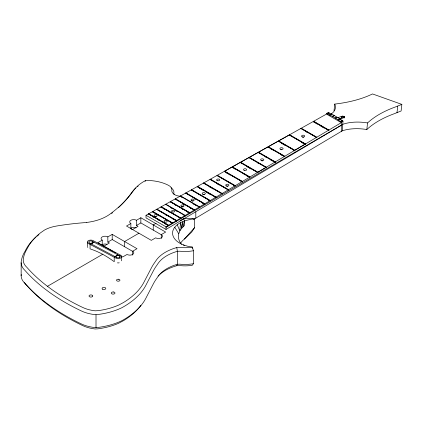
<?xml version="1.0" encoding="UTF-8"?>
<svg xmlns="http://www.w3.org/2000/svg" width="423" height="423" viewBox="0 0 423 423"><rect width="100%" height="100%" fill="white"/><g stroke="black" fill="none" stroke-linecap="round" stroke-linejoin="round"><path stroke-width="0.63" d="M327.074 113.782L326.471 113.523L328.174 112.539L328.782 112.798L327.064 113.792L327.19 114.178L329.009 112.893L331.257 113.924L329.549 114.913L329.729 115.294L331.595 114.083L333.974 115.32L332.267 116.304L332.483 116.774L334.408 115.564L337.025 117.398M333.964 115.347L334.207 115.802L334.408 115.564M334.022 110.683L334.762 104.079A98.723 48.391 6.4 0 0 372.52 93.943L401.85 104.386L401.11 110.99L394.474 113.639A121.369 59.495 6.4 0 0 366.82 129.538A29.985 14.699 6.4 0 0 342.26 130.829L193.047 219.791M342.26 130.829L343 121.094L340.055 119.016C338.527 121.01 336.396 119.799 339.627 118.731L337.221 117.192C335.762 119.212 333.546 118.123 336.84 116.96M366.82 129.538L367.555 122.934A121.369 59.495 6.4 0 1 395.209 107.035L401.85 104.386M396.986 112.782L397.726 106.184M344.475 117.065L344.264 117.731L344.422 117.509C344.116 114.58 339.204 117.203 338.114 117.806M331.257 113.935L331.431 114.31L331.595 114.083M338.342 120.042L340.615 121.687L342.44 120.692M339.627 118.731L340.055 119.016M328.766 112.804L328.898 113.195M329.073 113.163L329.009 112.893M180.024 220.758L183.73 218.559L184.386 220.906L183.08 226.855L182.429 221.763L181.768 228.124L179.875 230.868L178.755 233.75A32.407 18.707 0 0 0 181.478 244.325M344.422 117.509L344.422 116.859M176.788 265.697L177.38 264.28L177.38 251.31L176.788 247.545L181.218 247.55A25.65 14.81 0 0 0 191.756 247.191L192.359 247.09L193.406 250.749L193.406 263.719L192.359 265.242L191.756 265.348A25.65 14.81 0 0 1 181.218 265.702L176.788 265.697L174.165 266.511A41.951 24.217 0 0 0 158.117 276.097M344.264 117.441L344.015 117.922L344.422 117.266M145.073 181.43L145.628 180.489L147.188 180.468A32.201 18.591 0 0 1 168.01 185.094L169.946 186.242A11.093 6.403 0 0 1 171.849 189.885L171.828 191.259A9.618 5.552 0 0 0 180.362 196.251M194.564 218.596L194.564 227.674L191.698 232.09L184.386 239.058A32.407 18.707 0 0 0 180.42 243.41M342.096 116.193L341.768 116.626L343.302 116.388L344.481 117.271M184.386 239.058L194.564 227.674M184.343 245.647L183.339 244.88A24.751 14.292 0 0 1 174.752 227.214C179.442 221.488 187.061 220.06 193.93 218.739M342.096 116.484L342.477 116.145M91.003 243.833L90.067 244.42L90.067 248.898M91.188 243.934L94.012 242.162M114.966 256.555L117.784 254.783M115.151 256.655L114.215 257.237L114.215 261.721M166.028 229.43L166.028 226.834L168.454 225.396L148.521 213.885L146.025 215.286L146.025 217.882L166.028 229.43L343 124.23A29.985 14.699 6.4 0 1 367.555 122.934M168.454 225.396L168.454 225.808L168.729 225.232L172.346 223.08L152.534 211.637L148.801 213.726L148.521 214.302L148.521 213.885M172.621 223.328L172.621 222.916L176.396 220.674L156.695 209.3L152.814 211.479L152.814 211.891L172.621 223.328L170.649 222.514M176.666 220.922L176.666 220.51L180.6 218.173L161.026 206.873L156.981 209.142L156.981 209.559L176.666 220.922L176.396 221.086L176.396 220.674M180.6 218.173L180.6 218.585L180.875 218.009L184.983 215.566L184.983 215.984L183.836 215.323M184.983 215.984L185.258 215.402L189.552 212.854L170.242 201.702L165.821 204.182L165.541 204.758L165.541 204.341L161.311 206.715L161.311 207.127L180.875 218.427M189.827 213.102L189.827 212.69L194.321 210.014L175.154 198.947L170.522 201.549L170.522 201.961L189.827 213.102L189.552 213.266L189.552 212.854M194.596 210.268L194.596 209.85L199.318 207.048L199.318 207.46L199.587 207.302L199.587 206.884L204.547 203.939L185.681 193.047L180.579 195.907L180.579 196.325L180.293 196.484L180.293 196.066L175.439 198.789L175.439 199.207L194.596 210.268L194.321 210.432L194.321 210.014M204.822 204.187L204.822 203.775L210.035 200.676L191.333 189.879L185.967 192.888L185.967 193.3L204.822 204.187L204.547 204.351L204.547 203.939M210.035 200.676L210.035 201.089L210.31 200.513L215.809 197.245L197.277 186.543L191.619 189.721L191.619 190.133L209.745 200.597M216.084 197.493L216.084 197.081L221.885 193.634L203.532 183.037L197.562 186.384L197.562 186.802L216.084 197.493L214.123 196.684M221.885 193.634L221.885 194.046L222.16 193.47L228.277 189.832L210.109 179.347L210.109 179.764M228.277 189.832L228.277 190.25L228.547 189.673L235.019 185.824L217.047 175.445L217.057 175.868M235.019 185.824L235.019 186.242L235.294 185.66L242.141 181.594L224.364 171.331L203.812 182.879L203.812 183.296M242.416 181.842L242.416 181.43L249.665 177.121L232.116 166.99L224.645 171.172L224.666 171.601L242.416 181.842L240.476 181.049M249.94 177.369L249.94 176.957L257.633 172.383L240.322 162.39L232.396 166.826L232.417 167.254L249.94 177.369L249.665 177.533L249.665 177.121M266.347 167.619L266.347 167.207L275.019 162.046L258.226 152.354L249.29 157.356L249.306 157.784L266.347 167.619L266.072 167.783L266.072 167.371L249.01 157.52L240.597 162.226L257.908 172.219L257.633 172.801L257.633 172.383M272.782 161.174L275.019 162.464L275.294 161.887L284.51 156.404L284.51 156.822L284.785 156.658L284.785 156.246L294.572 150.429L278.355 141.065L268.277 146.712L268.293 147.135L284.785 156.658M305.501 144.354L305.501 143.936L316.52 137.385L300.959 128.402L289.602 134.757L289.612 135.18L305.501 144.354L304.095 143.862M316.795 137.639L316.795 137.221L328.602 130.205L313.395 121.427L301.234 128.238L301.234 128.655L316.795 137.639L316.52 137.803L316.52 137.385M328.877 130.453L328.877 130.041L341.292 122.654L326.471 114.099L313.676 121.264L313.676 121.681L328.877 130.453L328.602 130.617L328.602 130.205M293.451 150.197L294.572 150.842L294.842 150.265L305.226 144.1L289.327 134.921L278.635 140.907L278.646 141.33L294.842 150.678M342.477 116.388L342.889 116.151M166.028 227.352L341.292 125.25L341.292 122.083L340.732 121.676M47.471 286.302L102.874 254.149M138.94 233.216L124.611 241.533L124.611 246.72M156.076 223.27L153.253 224.914L153.253 230.101M130.866 223.513L126.503 226.035L151.307 240.354L155.675 237.837A3.971 2.295 0 0 0 161.29 237.837A3.971 2.295 0 0 0 161.29 234.596L165.652 232.074L140.848 217.75L136.481 220.272A3.971 2.295 0 0 0 130.866 220.272A3.971 2.295 0 0 0 130.866 223.513L130.866 228.7L132.42 229.594L138.035 226.353L136.481 225.459L136.481 220.272M132.648 255.106L132.648 251.214L137.015 248.698L112.206 234.374L107.839 236.896A3.971 2.295 0 0 0 102.229 236.896A3.971 2.295 0 0 0 102.229 240.137L97.861 242.659L113.11 251.463M301.234 128.655L300.959 128.814L300.959 128.402M327.376 114.051L329.083 113.115M136.481 225.459L140.848 222.937L161.142 234.654M107.839 236.896L107.839 242.083L112.206 239.561L133.065 251.606M339.521 119L341.768 117.705A1.586 0.915 -0.1 0 1 344.269 117.89M340.33 121.38L342.038 120.396M340.483 121.607L342.228 120.65M340.584 121.671L342.323 120.698M341.292 122.083L343 121.094M152.814 211.891L152.534 212.05L152.534 211.637M161.026 206.873L161.026 207.286L161.311 207.127M175.439 199.207L175.154 199.365L175.154 198.947M185.967 193.3L185.681 193.459L185.681 193.047M191.619 190.133L191.333 190.292L191.333 189.879M197.562 186.802L197.277 186.961L197.277 186.543M224.666 171.601L224.386 171.759L224.386 171.341M257.908 172.637L240.618 162.654L240.338 162.813L240.338 162.395L232.417 166.842L249.94 176.957M249.306 157.784L249.025 157.943L249.025 157.525L240.618 162.242L240.618 162.654M275.294 162.3L258.522 152.613L258.236 152.772L258.236 152.359L249.306 157.367L266.347 167.207M268.293 147.135L268.008 147.294L268.008 146.881L258.506 152.19L258.522 152.613M145.628 180.489L144.803 180.933A49.634 28.653 0 0 0 133.34 190.778A167 96.418 0 0 1 109.959 214.128A39.662 22.9 0 0 1 86.551 222.45M278.646 141.33L278.355 141.483L278.355 141.065L268.293 146.723L284.801 156.251M339.754 119.349L344.01 117.583M342.889 116.357L343.302 116.214M176.788 247.545L174.165 248.354A41.951 24.217 0 0 0 155.976 260.653L154.009 263.518A90.982 52.531 0 0 0 151.524 267.632L144.227 281.681A86.916 50.178 0 0 1 123.421 302.551L118.72 305.052A53.457 30.863 0 0 1 97.914 310.678L95.08 310.815A27.648 15.963 0 0 1 82.765 307.479A217.152 125.372 0 0 1 51.22 289.094L46.63 285.678A217.406 125.52 0 0 1 26.855 267.32L25.877 266.331A23.672 13.668 0 0 1 23.286 259.05L23.503 257.93A63.154 36.463 0 0 1 26.665 249.591L28.679 245.906A82.686 47.741 0 0 1 40.597 232.766L44.605 229.98A28.949 16.714 0 0 1 56.555 226.03A192.074 110.895 0 0 1 84.071 222.694L86.551 222.45M343.302 116.388L343.682 116.32M343.682 116.478L344.264 116.817M183.73 218.559L193.29 218.591M183.339 244.88L187.659 246.244L192.359 247.09L192.359 248.259M327.302 113.877L329.549 114.913M89.375 242.971A2.083 1.206 0 0 0 92.817 242.347A2.083 1.206 0 0 0 90.162 240.936A2.083 1.206 0 0 0 89.375 242.971L116.78 257.517A2.083 1.206 0 0 0 120.222 256.893A2.083 1.206 0 0 0 117.568 255.481A2.083 1.206 0 0 0 116.78 257.517M332.267 116.304L329.887 115.067M332.7 116.547L335.132 117.943M313.676 121.264L328.877 130.041M313.395 121.84L314.522 122.49M315.648 123.141L317.34 124.119M320.719 126.065L324.097 128.016M301.234 128.238L316.795 137.221M306.516 132.024L307.627 132.663M289.602 134.757L305.501 143.936M301.821 142.551L302.958 143.207M281.713 143.418L282.828 144.063M283.949 144.708L285.625 145.681M284.526 156.415L268.002 146.871L258.522 152.201L275.294 161.887M270.857 148.938L272.56 149.922M281.099 154.85L282.236 155.505M265.512 156.97L266.627 157.62M270.546 159.878L271.666 160.523M257.549 162.86L258.686 163.516M247.032 166.678L248.148 167.323M249.263 167.968L250.939 168.93M233.829 168.391L234.961 169.047M244.008 174.271L245.139 174.921M246.271 175.577L247.968 176.555M242.416 181.43L224.645 171.172L232.132 167L232.132 167.413M226.606 173.039L227.717 173.679M228.822 174.318L229.932 174.963M235.294 185.66L217.332 175.286L217.337 175.709L234.733 185.75M228.283 182.35L229.409 183M233.337 185.269L234.458 185.914M228.547 189.673L210.395 179.188L210.395 179.606L228.547 190.086M217.491 184.021L219.193 185.004M203.812 182.879L222.16 193.47M204.367 183.614L222.16 193.887M209.649 186.987L210.76 187.627M211.87 188.267L212.986 188.912M197.562 186.384L216.084 197.081M199.524 188.256L200.645 188.907M201.771 189.552L202.892 190.202M206.826 192.47L207.947 193.121M209.073 193.766L210.754 194.739M191.619 189.721L210.31 200.513M208.338 200.111L209.47 200.761M185.967 192.888L204.822 203.775M194.257 198.413L195.971 199.402M202.263 203.035L203.976 204.023M180.579 195.907L199.587 206.884M180.293 196.066L199.587 207.302M181.414 197.129L182.535 197.774M193.163 203.912L194.279 204.558M195.4 205.203L196.521 205.848M175.439 198.789L194.596 209.85M183.048 203.923L184.174 204.573M190.376 208.153L191.503 208.803M170.522 201.549L189.827 212.69M174.784 204.743L176.486 205.726M182.165 209.004L183.302 209.66M187.278 211.955L188.415 212.61M165.821 204.182L185.258 215.402M165.541 204.341L185.258 215.82M170.686 207.73L171.828 208.391M175.831 210.702L176.978 211.363M161.311 206.715L180.875 218.009M161.026 207.286L162.146 207.931M163.262 208.581L164.383 209.226M168.296 211.484L169.417 212.129M156.981 209.142L176.666 220.51M165.7 214.916L166.826 215.566M173.018 219.14L174.144 219.786M152.814 211.479L172.621 222.916M153.1 212.378L154.231 213.033M158.191 215.323L159.323 215.973M148.801 213.726L168.729 225.232M149.372 214.472L168.729 225.644M152.507 216.602L153.644 217.258M157.631 219.563L158.773 220.219M165.605 224.164L166.741 224.819M146.025 215.286L166.028 226.834M107.839 242.083L109.393 242.976L103.778 246.218L102.229 245.324L102.229 240.137M114.236 252.113L115.357 252.758M120.978 256.005L122.665 256.978L127.032 254.456A3.971 2.295 0 0 0 132.648 254.456A3.971 2.295 0 0 0 132.648 251.214M335.518 118.197L337.919 119.714M174.752 227.214L178.755 233.75M177.211 224.756L179.875 230.868L180.468 222.62L181.768 228.124L184.386 225.586L184.386 220.906M344.264 116.653L344.422 117.034M341.768 116.293L341.768 117.705M341.292 125.213L341.308 131.627M195.801 211.733L195.812 218.146M305.226 144.518L305.226 144.1L294.842 150.265L278.635 140.907L289.327 134.921L289.327 135.334M294.572 150.429L294.572 150.842M275.019 162.046L275.019 162.464M242.141 181.594L242.141 182.006M215.809 197.245L215.809 197.657M203.532 183.037L203.532 183.455M172.346 223.08L172.346 223.492M170.242 201.702L170.242 202.12M161.29 234.596L161.29 238.482M156.695 209.3L156.695 209.718M140.848 217.75L140.848 222.937M121.65 256.55L121.65 260.822M119.598 257.581L119.598 255.746L92.198 241.2L92.198 243.643M112.206 234.374L112.206 239.561M193.406 250.749A27.722 16.005 0 0 1 179.775 251.214L177.38 251.31A39.905 23.038 0 0 0 157.901 263.693L156.875 265.237A89.042 51.41 0 0 0 153.501 270.583L146.221 284.605A88.989 51.373 0 0 1 121.861 307.727A55.529 32.058 0 0 1 96.01 314.712L96.01 327.677A29.716 17.153 0 0 1 81.454 323.97A219.241 126.577 0 0 1 49.607 305.406L44.97 301.959A219.241 126.577 0 0 1 25.036 283.458A25.745 14.863 0 0 1 21.219 274.522M87.328 242.168L87.328 246.44M21.15 262.725L21.15 275.69M303.756 137.174A1.586 0.915 0 0 1 302.54 137.174M281.813 149.721A1.586 0.915 0 0 1 281.195 149.721M262.836 160.798A1.586 0.915 0 0 1 261.62 160.798M227.912 186.215A1.586 0.915 0 0 1 226.696 186.215M204.362 194.559A1.586 0.915 0 0 1 203.146 194.559M156.214 216.597A1.586 0.915 0 0 1 154.998 216.592M183.064 206.858A1.586 0.915 0 0 1 181.848 206.858M193.205 200.999A1.586 0.915 0 0 1 191.994 200.999M334.762 104.079A27.506 13.483 6.4 0 1 330.897 114.215M24.428 282.506A23.672 13.668 0 0 0 25.877 284.483L26.85 285.477A217.406 125.52 0 0 0 46.63 303.836L51.22 307.246A217.152 125.372 0 0 0 82.765 325.636A27.648 15.963 0 0 0 95.08 328.967L97.914 328.83A53.457 30.863 0 0 0 118.72 323.209L123.421 320.708A86.916 50.178 0 0 0 140.875 305.337M35.918 237.155A84.759 48.936 0 0 0 25.179 251.04A65.163 37.621 0 0 0 21.446 260.394A25.745 14.863 0 0 0 25.036 270.493A219.241 126.577 0 0 0 44.97 288.988L49.607 292.436A219.241 126.577 0 0 0 81.454 311A29.716 17.153 0 0 0 96.01 314.712M36.896 236.309A84.759 48.936 0 0 1 38.937 234.649M96.01 327.677A55.529 32.058 0 0 0 121.861 320.697A88.989 51.373 0 0 0 146.221 297.575L153.501 283.547A89.042 51.41 0 0 1 156.875 278.207L157.901 276.663A39.905 23.038 0 0 1 177.38 264.28L179.775 264.179A27.722 16.005 0 0 0 193.406 263.719M171.141 187.754A13.166 7.603 0 0 1 173.885 192.999A7.535 4.352 0 0 0 174.128 194.474M135.931 187.902A51.664 29.827 0 0 0 131.431 192.909A164.949 95.233 0 0 1 118.514 207.582M137.401 186.654A51.664 29.827 0 0 1 138.178 186.051M112.507 212.764A164.949 95.233 0 0 1 111.603 213.488M102.229 244.674A3.971 2.295 0 0 1 107.019 244.309M130.527 228.277A3.971 2.295 0 0 1 136.09 227.854M119.223 262.815A3.463 1.999 0 0 1 117.435 262.857M87.862 247.429A3.463 1.999 0 0 1 87.482 246.958M90.564 249.057A85.499 51.389 57.9 0 1 113.718 261.351M266.072 167.371L257.908 172.219L266.088 167.376M118.667 279.254L118.223 279.217A1.718 0.994 0 0 0 116.521 280.084A1.718 0.994 0 0 0 117.779 281.168L118.223 281.205A1.718 0.994 0 0 0 119.926 280.343A1.718 0.994 0 0 0 118.667 279.254M113.591 292.007L113.11 291.97A1.856 1.073 0 0 0 111.249 293.044L111.312 293.319A1.856 1.073 0 0 0 112.629 294.08L113.11 294.117A1.856 1.073 0 0 0 114.966 293.044L114.903 292.764A1.856 1.073 0 0 0 113.591 292.007M120.534 255.159L93.129 240.613A3.463 1.999 0 0 0 88.238 240.729A3.463 1.999 0 0 0 88.444 243.553L115.844 258.104A3.463 1.999 0 0 0 120.735 257.982A3.463 1.999 0 0 0 120.534 255.159M92.732 295.994L92.669 295.719A1.845 1.068 0 0 0 90.644 294.937A1.845 1.068 0 0 0 89.036 295.994L89.1 296.269A1.845 1.068 0 0 0 91.125 297.052A1.845 1.068 0 0 0 92.732 295.994M154.813 216.327A1.586 0.915 0 0 0 157.203 215.545A1.586 0.915 0 0 0 154.834 214.741A1.586 0.915 0 0 0 154.813 216.327M302.101 136.809A1.586 0.915 0 0 0 304.703 136.301A1.586 0.915 0 0 0 302.635 135.254A1.586 0.915 0 0 0 302.101 136.809M280.708 149.409A1.586 0.915 0 0 0 283.093 148.616A1.586 0.915 0 0 0 280.708 147.823A1.586 0.915 0 0 0 280.708 149.409M261.435 160.539A1.586 0.915 0 0 0 263.815 159.746A1.586 0.915 0 0 0 261.435 158.953A1.586 0.915 0 0 0 261.435 160.539M244.288 170.437A1.586 0.915 0 0 0 246.667 169.644A1.586 0.915 0 0 0 244.288 168.851A1.586 0.915 0 0 0 244.288 170.437M217.158 180.595A1.586 0.915 0 0 0 219.759 180.087A1.586 0.915 0 0 0 217.692 179.04A1.586 0.915 0 0 0 217.158 180.595M226.257 185.85A1.586 0.915 0 0 0 228.864 185.343A1.586 0.915 0 0 0 226.797 184.296A1.586 0.915 0 0 0 226.257 185.85M202.961 194.3A1.586 0.915 0 0 0 205.34 193.507A1.586 0.915 0 0 0 202.961 192.708A1.586 0.915 0 0 0 202.961 194.3M172.129 211.849A1.586 0.915 0 0 0 174.736 211.336A1.586 0.915 0 0 0 172.663 210.289A1.586 0.915 0 0 0 172.129 211.849M164.806 222.096A1.586 0.915 0 0 0 167.191 221.303A1.586 0.915 0 0 0 164.806 220.51A1.586 0.915 0 0 0 164.806 222.096M191.55 200.634A1.586 0.915 0 0 0 194.157 200.121A1.586 0.915 0 0 0 192.09 199.074A1.586 0.915 0 0 0 191.55 200.634M181.663 206.593A1.586 0.915 0 0 0 184.047 205.8A1.586 0.915 0 0 0 181.663 205.007A1.586 0.915 0 0 0 181.663 206.593M102.63 289.216A1.861 1.073 0 0 0 105.745 288.735A1.861 1.073 0 0 0 103.466 287.418A1.861 1.073 0 0 0 102.63 289.216"/></g></svg>
